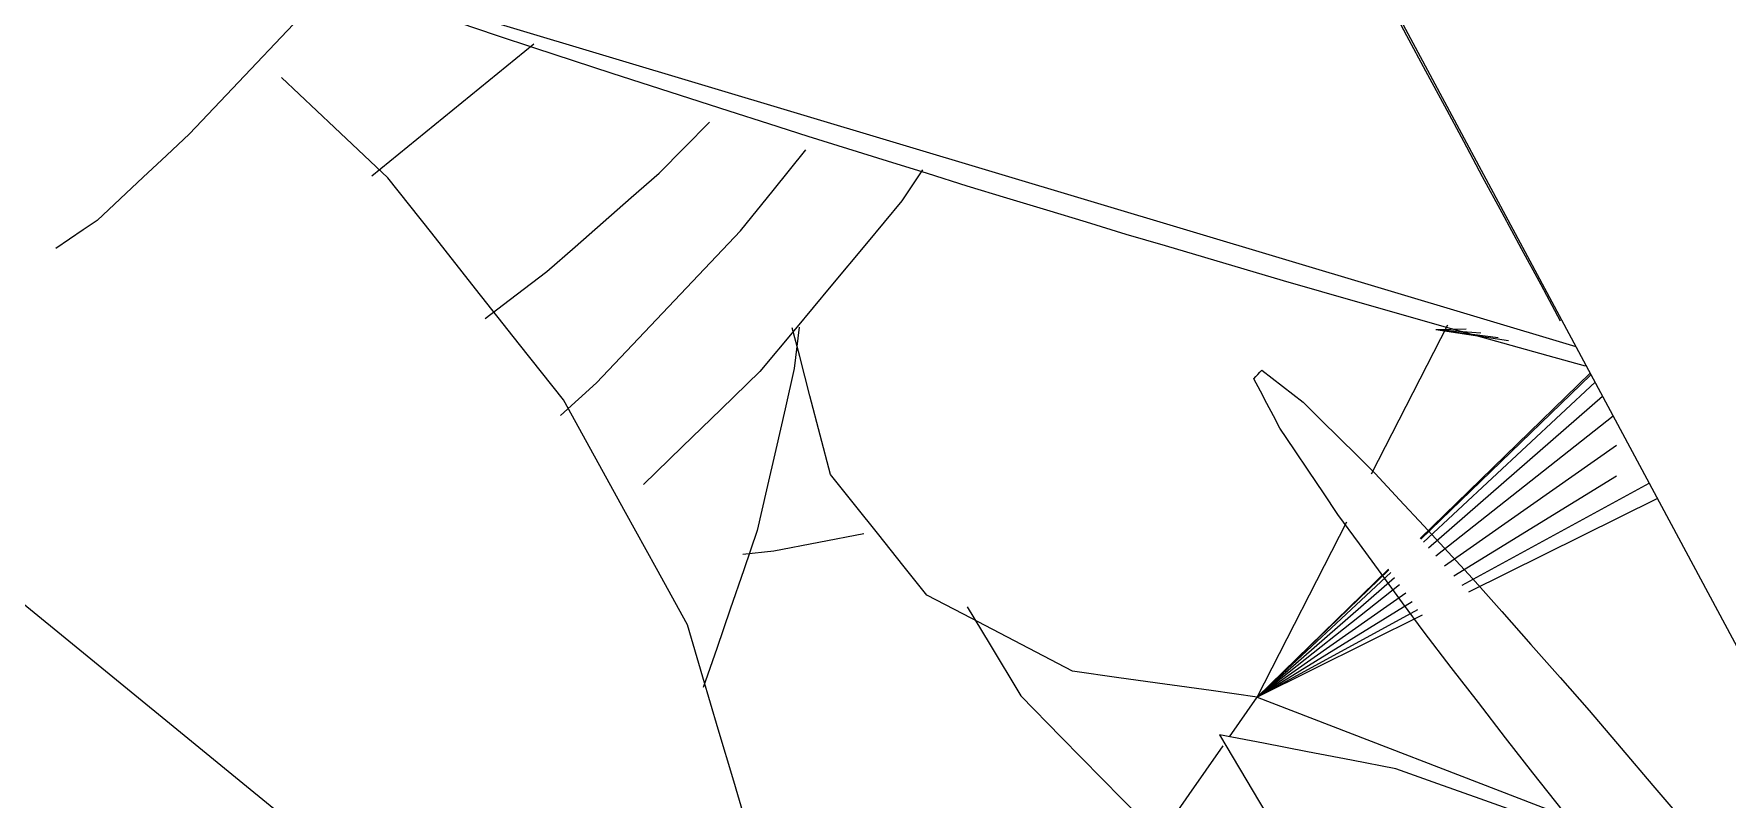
# Model space of a CAD drawing. Header units: metres. Extents: x 13.9 to 26.7, y -0.2 to 3.2.
# Drawn here: x 16.59057 to 16.63092, y 1.54788 to 1.56612 of the extents above; entities that cross this region are included whole.
import ezdxf

# ---------------------------------------------------------------- set-up
doc = ezdxf.new("R2010")
doc.units = ezdxf.units.M
doc.layers.add('Importações nas famílias', color=10, linetype='Continuous', lineweight=5)
doc.layers.add('Vegetação', color=7, linetype='Continuous', lineweight=5)

# ---------------------------------------------------------------- blocks, each defined once
blk = doc.blocks.new('Planta_pergolado_12200 - plantas pergolado_skp_Component_12-V138-Corte 1')
at = {"layer": 'Importações nas famílias'}
blk.add_line((16.562287, 1.279872), (16.594958, 1.270082), dxfattribs=at)
at = {"layer": 'Importações nas famílias', "flags": 128}
for points in [[(16.565675, 1.278697), (16.566563, 1.278398), (16.56745, 1.278099), (16.568338, 1.2778), (16.569225, 1.2775)], [(16.569225, 1.2775), (16.570143, 1.277199), (16.571061, 1.276898), (16.571979, 1.276596), (16.572897, 1.276295)], [(16.572897, 1.276295), (16.573836, 1.275995), (16.574774, 1.275694), (16.575713, 1.275394), (16.576651, 1.275094)], [(16.576651, 1.275094), (16.5776, 1.274798), (16.578548, 1.274503), (16.579497, 1.274207), (16.580445, 1.273911)], [(16.580445, 1.273911), (16.581393, 1.273623), (16.582341, 1.273335), (16.583289, 1.273048), (16.584236, 1.27276)], [(16.584236, 1.27276), (16.585173, 1.272483), (16.58611, 1.272206), (16.587047, 1.271929), (16.587984, 1.271652)], [(16.587984, 1.271652), (16.588899, 1.271389), (16.589814, 1.271127), (16.590729, 1.270864), (16.591645, 1.270601)], [(16.591645, 1.270601), (16.592528, 1.270355), (16.593412, 1.270109), (16.594295, 1.269864), (16.595179, 1.269618)]]:
    blk.add_lwpolyline(points, dxfattribs=at)
blk = doc.blocks.new('Planta_pergolado_12200 - plantas pergolado_skp_Component_12-V451-Corte 1')
at = {"layer": 'Importações nas famílias'}
for p, q in [((16.613572, 1.584296), (16.632592, 1.548835)), ((16.631185, 1.551433), (16.631654, 1.550567))]:
    blk.add_line(p, q, dxfattribs=at)
at = {"layer": 'Importações nas famílias', "flags": 128}
for points in [[(16.617611, 1.58355), (16.616601, 1.583737), (16.615592, 1.583923), (16.614582, 1.584109), (16.613572, 1.584296)], [(16.614052, 1.583384), (16.614292, 1.582928), (16.614532, 1.582473)], [(16.621427, 1.582217), (16.620473, 1.58255), (16.619519, 1.582884), (16.618565, 1.583217), (16.617611, 1.58355)], [(16.614532, 1.582473), (16.614813, 1.581941), (16.615094, 1.581409), (16.615376, 1.580877), (16.615657, 1.580346)], [(16.624932, 1.580327), (16.624056, 1.580799), (16.62318, 1.581272), (16.622303, 1.581744), (16.621427, 1.582217)], [(16.615657, 1.580346), (16.615977, 1.579744), (16.616297, 1.579142), (16.616617, 1.57854), (16.616936, 1.577938)], [(16.628043, 1.577924), (16.627265, 1.578525), (16.626487, 1.579126), (16.62571, 1.579726), (16.624932, 1.580327)], [(16.616936, 1.577938), (16.617291, 1.577273), (16.617646, 1.576608), (16.618, 1.575942), (16.618355, 1.575277)], [(16.630686, 1.575066), (16.630025, 1.575781), (16.629364, 1.576495), (16.628704, 1.57721), (16.628043, 1.577924)], [(16.618355, 1.575277), (16.61874, 1.574556), (16.619126, 1.573835), (16.619511, 1.573113), (16.619897, 1.572392)], [(16.632801, 1.571819), (16.632272, 1.572631), (16.631744, 1.573442), (16.631215, 1.574254), (16.630686, 1.575066)], [(16.619897, 1.572392), (16.620309, 1.571623), (16.620721, 1.570854), (16.621133, 1.570084), (16.621546, 1.569315)], [(16.634337, 1.568259), (16.633953, 1.569149), (16.633569, 1.570039), (16.633185, 1.570929), (16.632801, 1.571819)], [(16.621546, 1.569315), (16.62198, 1.568506), (16.622414, 1.567698), (16.622848, 1.566889), (16.623282, 1.56608)], [(16.635259, 1.56447), (16.635029, 1.565417), (16.634798, 1.566364), (16.634568, 1.567312), (16.634337, 1.568259)], [(16.623282, 1.56608), (16.623734, 1.565241), (16.624185, 1.564402), (16.624637, 1.563563), (16.625088, 1.562724)], [(16.635545, 1.56054), (16.635473, 1.561523), (16.635402, 1.562505), (16.635331, 1.563487), (16.635259, 1.56447)], [(16.625088, 1.562724), (16.625552, 1.561863), (16.626015, 1.561003), (16.626479, 1.560143), (16.626943, 1.559282)], [(16.635187, 1.556563), (16.635276, 1.557557), (16.635366, 1.558551), (16.635455, 1.559546), (16.635545, 1.56054)], [(16.634195, 1.55263), (16.634443, 1.553613), (16.634691, 1.554596), (16.634939, 1.55558), (16.635187, 1.556563)], [(16.632592, 1.548835), (16.632993, 1.549784), (16.633393, 1.550733), (16.633794, 1.551682), (16.634195, 1.55263)], [(16.631787, 1.550321), (16.632123, 1.549701), (16.632592, 1.548835)]]:
    blk.add_lwpolyline(points, dxfattribs=at)
blk = doc.blocks.new('Planta_pergolado_12200 - plantas pergolado_skp_Component_17-V452-Corte 1')
at = {"layer": 'Importações nas famílias'}
for q in [(16.624704, 1.559091), (16.625714, 1.558815), (16.625467, 1.558882), (16.625051, 1.558996)]:
    blk.add_line((16.623982, 1.559075), q, dxfattribs=at)
blk = doc.blocks.new('Planta_pergolado_12200 - plantas pergolado_skp_Component_16-V453-Corte 1')
for name, p in [('Planta_pergolado_12200 - plantas pergolado_skp_Component_17-V452-Corte 1', (0, 0)), ('Planta_pergolado_12200 - plantas pergolado_skp_Component_12-V451-Corte 1', (0, 0)), ('Planta_pergolado_12200 - plantas pergolado_skp_Component_12-V138-Corte 1', (0.032358, 0.28859))]:
    blk.add_blockref(name, p)
blk = doc.blocks.new('Planta_pergolado_12200 - plantas pergolado_skp_Component_12-V457-Corte 1')
at = {"layer": 'Importações nas famílias'}
for p, q in [((16.612023, 1.573665), (16.613968, 1.575251)), ((16.598622, 1.562736), (16.602482, 1.565884))]:
    blk.add_line(p, q, dxfattribs=at)
at = {"layer": 'Importações nas famílias', "flags": 128}
for points in [[(16.607736, 1.576282), (16.60691, 1.576173), (16.606085, 1.576065), (16.605259, 1.575956)], [(16.610939, 1.576081), (16.610138, 1.576131), (16.609337, 1.576181), (16.608537, 1.576232), (16.607736, 1.576282)], [(16.613968, 1.575251), (16.613211, 1.575459), (16.612453, 1.575666), (16.611696, 1.575874), (16.610939, 1.576081)], [(16.613479, 1.574005), (16.613724, 1.574628), (16.613968, 1.575251)], [(16.594708, 1.570914), (16.593976, 1.570233), (16.593244, 1.569551), (16.592512, 1.56887)], [(16.605473, 1.562803), (16.606069, 1.563411), (16.606665, 1.564019)], [(16.602795, 1.560456), (16.603464, 1.561043), (16.604134, 1.56163), (16.604803, 1.562217), (16.605473, 1.562803)], [(16.601323, 1.559338), (16.602059, 1.559897), (16.602795, 1.560456)]]:
    blk.add_lwpolyline(points, dxfattribs=at)
blk = doc.blocks.new('Planta_pergolado_12200 - plantas pergolado_skp_Component_16-V459-Corte 1')
blk.add_blockref('Planta_pergolado_12200 - plantas pergolado_skp_Component_12-V457-Corte 1', (0, 0))
blk = doc.blocks.new('Planta_pergolado_12200 - plantas pergolado_skp_Component_17-V505-Corte 1')
at = {"layer": 'Importações nas famílias'}
blk.add_line((16.605737, 1.539936), (16.569853, 1.569241), dxfattribs=at)
at = {"layer": 'Importações nas famílias', "flags": 128}
for points in [[(16.599001, 1.562692), (16.597735, 1.563886), (16.59647, 1.565081)], [(16.603188, 1.557396), (16.602142, 1.55872), (16.601095, 1.560044), (16.600048, 1.561368), (16.599001, 1.562692)], [(16.606144, 1.552035), (16.605405, 1.553376), (16.604666, 1.554716), (16.603927, 1.556056), (16.603188, 1.557396)], [(16.607615, 1.547067), (16.607247, 1.548309), (16.606879, 1.549551), (16.606512, 1.550793), (16.606144, 1.552035)]]:
    blk.add_lwpolyline(points, dxfattribs=at)
blk = doc.blocks.new('Planta_pergolado_12200 - plantas pergolado_skp_Component_16-V506-Corte 1')
blk.add_blockref('Planta_pergolado_12200 - plantas pergolado_skp_Component_17-V505-Corte 1', (0, 0))
blk = doc.blocks.new('Planta_pergolado_12200 - plantas pergolado_skp_-V514-Corte 1')
blk.add_blockref('Planta_pergolado_12200 - plantas pergolado_skp_Component_16-V506-Corte 1', (0, 0))
blk = doc.blocks.new('Planta_pergolado_12200 - plantas pergolado_skp_-3067431-Corte 1')
for name in ['Planta_pergolado_12200 - plantas pergolado_skp_-V514-Corte 1', 'Planta_pergolado_12200 - plantas pergolado_skp_Component_16-V459-Corte 1', 'Planta_pergolado_12200 - plantas pergolado_skp_Component_16-V453-Corte 1']:
    blk.add_blockref(name, (0, 0))
blk = doc.blocks.new('Planta_pergolado_12200 - plantas pergolado_skp_-3067432-Corte 1')
blk.add_blockref('Planta_pergolado_12200 - plantas pergolado_skp_-3067431-Corte 1', (0, 0))
blk = doc.blocks.new('Planta_pergolado_12200 - plantas pergolado_skp_Component_12-V812-Corte 1')
at = {"layer": 'Importações nas famílias'}
for p, q in [((16.618821, 1.549419), (16.628433, 1.533238)), ((16.642655, 1.528325), (16.642439, 1.529021))]:
    blk.add_line(p, q, dxfattribs=at)
at = {"layer": 'Importações nas famílias', "flags": 128}
for points in [[(16.623024, 1.548609), (16.621973, 1.548812), (16.620922, 1.549014), (16.619872, 1.549217), (16.618821, 1.549419)], [(16.627046, 1.547178), (16.62604, 1.547536), (16.625035, 1.547893), (16.624029, 1.548251), (16.623024, 1.548609)], [(16.630792, 1.545159), (16.629855, 1.545664), (16.628919, 1.546168), (16.627982, 1.546673), (16.627046, 1.547178)], [(16.643262, 1.524166), (16.643111, 1.525205), (16.642959, 1.526245), (16.642807, 1.527285), (16.642655, 1.528325)], [(16.643238, 1.522062), (16.64325, 1.523114), (16.643262, 1.524166)]]:
    blk.add_lwpolyline(points, dxfattribs=at)
blk = doc.blocks.new('Planta_pergolado_12200 - plantas pergolado_skp_Component_17-V814-Corte 1')
at = {"layer": 'Importações nas famílias', "flags": 128}
for points in [[(16.619644, 1.557899), (16.619691, 1.557951), (16.619739, 1.558004), (16.619786, 1.558056), (16.619834, 1.558109)], [(16.620262, 1.556724), (16.620108, 1.557018), (16.619953, 1.557311), (16.619799, 1.557605), (16.619644, 1.557899)], [(16.619834, 1.558109), (16.62008, 1.557917), (16.620326, 1.557724), (16.620573, 1.557532), (16.620819, 1.55734)], [(16.620819, 1.55734), (16.621247, 1.556917), (16.621676, 1.556493), (16.622104, 1.556069), (16.622532, 1.555646)], [(16.621647, 1.554665), (16.6213, 1.55518), (16.620954, 1.555695), (16.620608, 1.556209), (16.620262, 1.556724)], [(16.622532, 1.555646), (16.623113, 1.555019), (16.623695, 1.554393), (16.624276, 1.553767), (16.624857, 1.55314)], [(16.623703, 1.551863), (16.623189, 1.552563), (16.622675, 1.553264), (16.622161, 1.553965), (16.621647, 1.554665)], [(16.624857, 1.55314), (16.625551, 1.552354), (16.626246, 1.551568), (16.62694, 1.550781), (16.627634, 1.549995)], [(16.62629, 1.548507), (16.625643, 1.549346), (16.624996, 1.550185), (16.624349, 1.551024), (16.623703, 1.551863)], [(16.627634, 1.549995), (16.628395, 1.549102), (16.629155, 1.548209), (16.629915, 1.547317), (16.630675, 1.546424)], [(16.627743, 1.546691), (16.627026, 1.547587), (16.62629, 1.548507)]]:
    blk.add_lwpolyline(points, dxfattribs=at)
blk = doc.blocks.new('Planta_pergolado_12200 - plantas pergolado_skp_Component_16-V815-Corte 1')
for name in ['Planta_pergolado_12200 - plantas pergolado_skp_Component_17-V814-Corte 1', 'Planta_pergolado_12200 - plantas pergolado_skp_Component_12-V812-Corte 1']:
    blk.add_blockref(name, (0, 0))
blk = doc.blocks.new('Planta_pergolado_12200 - plantas pergolado_skp_-3067440-Corte 1')
blk.add_blockref('Planta_pergolado_12200 - plantas pergolado_skp_Component_16-V815-Corte 1', (0, 0))
blk = doc.blocks.new('Planta_pergolado_12200 - plantas pergolado_skp_-3067443-Corte 1')
blk.add_blockref('Planta_pergolado_12200 - plantas pergolado_skp_-3067440-Corte 1', (0, 0))
blk = doc.blocks.new('Planta_pergolado_12200 - plantas pergolado_skp_Component_17-V1148-Corte 1')
at = {"layer": 'Importações nas famílias', "flags": 128}
for points in [[(16.59719, 1.56681), (16.596462, 1.566042), (16.595734, 1.565275), (16.595005, 1.564507), (16.594277, 1.56374)], [(16.594277, 1.56374), (16.593726, 1.563223), (16.593174, 1.562705), (16.592623, 1.562188), (16.592071, 1.561671)], [(16.592071, 1.561671), (16.591744, 1.561448), (16.591416, 1.561225), (16.591089, 1.561002)]]:
    blk.add_lwpolyline(points, dxfattribs=at)
blk = doc.blocks.new('Planta_pergolado_12200 - plantas pergolado_skp_Component_16-V1149-Corte 1')
blk.add_blockref('Planta_pergolado_12200 - plantas pergolado_skp_Component_17-V1148-Corte 1', (0, 0))
blk = doc.blocks.new('Planta_pergolado_12200 - plantas pergolado_skp_-V1263-Corte 1')
blk.add_blockref('Planta_pergolado_12200 - plantas pergolado_skp_Component_16-V1149-Corte 1', (0, 0))
blk = doc.blocks.new('Planta_pergolado_12200 - plantas pergolado_skp_Component_12-V1332-Corte 1')
at = {"layer": 'Importações nas famílias'}
blk.add_line((16.608809, 1.559131), (16.60869, 1.558147), dxfattribs=at)
at = {"layer": 'Importações nas famílias', "flags": 128}
for points in [[(16.606973, 1.577527), (16.607214, 1.576749), (16.607411, 1.576112)], [(16.60869, 1.558147), (16.608469, 1.557182), (16.608248, 1.556216), (16.608027, 1.555251), (16.607806, 1.554285)], [(16.607806, 1.554285), (16.607484, 1.553349), (16.607163, 1.552413), (16.606842, 1.551477), (16.60652, 1.550541)]]:
    blk.add_lwpolyline(points, dxfattribs=at)
blk = doc.blocks.new('Planta_pergolado_12200 - plantas pergolado_skp_Component_16-V1337-Corte 1')
blk.add_blockref('Planta_pergolado_12200 - plantas pergolado_skp_Component_12-V1332-Corte 1', (0, 0))
blk = doc.blocks.new('Planta_pergolado_12200 - plantas pergolado_skp_Component_12-V1360-Corte 1')
at = {"layer": 'Importações nas famílias'}
for p, q in [((16.61957, 1.588789), (16.621202, 1.590976)), ((16.613269, 1.580344), (16.61471, 1.582275)), ((16.616807, 1.57587), (16.617238, 1.576792)), ((16.618262, 1.575061), (16.617966, 1.57433)), ((16.611748, 1.562882), (16.611254, 1.562144)), ((16.603116, 1.557029), (16.603976, 1.557806))]:
    blk.add_line(p, q, dxfattribs=at)
at = {"layer": 'Importações nas famílias', "flags": 128}
for points in [[(16.620848, 1.588803), (16.621025, 1.58989), (16.621202, 1.590976)], [(16.621202, 1.590976), (16.621153, 1.589786), (16.621104, 1.588596)], [(16.607405, 1.561425), (16.608186, 1.56239), (16.608967, 1.563355)], [(16.611254, 1.562144), (16.610409, 1.561126), (16.609563, 1.560107), (16.608717, 1.559089), (16.607871, 1.558071)], [(16.603976, 1.557806), (16.604834, 1.558711), (16.605691, 1.559615), (16.606548, 1.56052), (16.607405, 1.561425)], [(16.607871, 1.558071), (16.606946, 1.557174), (16.606021, 1.556278), (16.605096, 1.555381)]]:
    blk.add_lwpolyline(points, dxfattribs=at)
blk = doc.blocks.new('Planta_pergolado_12200 - plantas pergolado_skp_Component_17-V1362-Corte 1')
at = {"layer": 'Importações nas famílias'}
for p, q in [((16.622447, 1.555638), (16.624262, 1.559183)), ((16.623604, 1.554094), (16.627656, 1.558038)), ((16.623619, 1.554078), (16.627677, 1.557998)), ((16.623684, 1.554006), (16.627775, 1.557817)), ((16.623805, 1.553871), (16.627953, 1.557484)), ((16.623979, 1.553679), (16.628203, 1.557017)), ((16.62419, 1.553446), (16.628285, 1.556316)), ((16.62441, 1.553202), (16.628285, 1.555588)), ((16.624609, 1.552982), (16.629064, 1.555413)), ((16.62926, 1.555046), (16.62476, 1.552814)), ((16.619723, 1.550316), (16.621861, 1.554492)), ((16.619723, 1.550316), (16.622851, 1.553361)), ((16.619723, 1.550316), (16.622861, 1.553347)), ((16.619723, 1.550316), (16.622908, 1.553283)), ((16.619723, 1.550316), (16.622995, 1.553165)), ((16.619723, 1.550316), (16.623117, 1.552998)), ((16.619723, 1.550316), (16.623264, 1.552797)), ((16.619723, 1.550316), (16.623417, 1.55259)), ((16.619723, 1.550316), (16.623552, 1.552405)), ((16.623654, 1.552266), (16.619723, 1.550316)), ((16.619064, 1.549372), (16.619723, 1.550316)), ((16.619723, 1.550316), (16.62721, 1.54742))]:
    blk.add_line(p, q, dxfattribs=at)
at = {"layer": 'Importações nas famílias', "flags": 128}
for points in [[(16.609551, 1.55562), (16.609307, 1.556558), (16.609062, 1.557496), (16.608818, 1.558433), (16.608642, 1.559112)], [(16.611852, 1.552742), (16.611277, 1.553462), (16.610701, 1.554181), (16.610126, 1.554901), (16.609551, 1.55562)], [(16.615322, 1.550933), (16.614454, 1.551385), (16.613587, 1.551837), (16.612719, 1.55229), (16.611852, 1.552742)], [(16.619723, 1.550316), (16.618623, 1.55047), (16.617522, 1.550624), (16.616422, 1.550778), (16.615322, 1.550933)], [(16.616476, 1.545667), (16.617288, 1.546829), (16.618099, 1.547991), (16.618911, 1.549153)]]:
    blk.add_lwpolyline(points, dxfattribs=at)
blk = doc.blocks.new('Planta_pergolado_12200 - plantas pergolado_skp_Component_16-V1363-Corte 1')
for name in ['Planta_pergolado_12200 - plantas pergolado_skp_Component_17-V1362-Corte 1', 'Planta_pergolado_12200 - plantas pergolado_skp_Component_12-V1360-Corte 1']:
    blk.add_blockref(name, (0, 0))
blk = doc.blocks.new('Planta_pergolado_12200 - plantas pergolado_skp_-V1377-Corte 1')
blk.add_blockref('Planta_pergolado_12200 - plantas pergolado_skp_Component_16-V1363-Corte 1', (0, 0))
blk = doc.blocks.new('Planta_pergolado_12200 - plantas pergolado_skp_-V1378-Corte 1')
for name in ['Planta_pergolado_12200 - plantas pergolado_skp_-V1377-Corte 1', 'Planta_pergolado_12200 - plantas pergolado_skp_Component_16-V1337-Corte 1']:
    blk.add_blockref(name, (0, 0))
blk = doc.blocks.new('Planta_pergolado_12200 - plantas pergolado_skp_Component_17-V1446-Corte 1')
at = {"layer": 'Importações nas famílias', "flags": 128}
for points in [[(16.612809, 1.552469), (16.613332, 1.551599), (16.614085, 1.550347)], [(16.614085, 1.550347), (16.615052, 1.549361), (16.616019, 1.548375), (16.616985, 1.547389)]]:
    blk.add_lwpolyline(points, dxfattribs=at)
blk = doc.blocks.new('Planta_pergolado_12200 - plantas pergolado_skp_Component_16-V1447-Corte 1')
blk.add_blockref('Planta_pergolado_12200 - plantas pergolado_skp_Component_17-V1446-Corte 1', (0, 0))
blk = doc.blocks.new('Planta_pergolado_12200 - plantas pergolado_skp_Component_12-V1125-Corte 1')
at = {"layer": 'Importações nas famílias'}
blk.add_line((16.608199, 2.164403), (16.607461, 2.164326), dxfattribs=at)
at = {"layer": 'Importações nas famílias', "flags": 128}
blk.add_lwpolyline([(16.610347, 2.164816), (16.609273, 2.16461), (16.608199, 2.164403)], dxfattribs=at)
blk = doc.blocks.new('Planta_pergolado_12200 - plantas pergolado_skp_Component_16-V1466-Corte 1')
blk.add_blockref('Planta_pergolado_12200 - plantas pergolado_skp_Component_12-V1125-Corte 1', (0, -0.610611))
blk = doc.blocks.new('Planta_pergolado_12200 - plantas pergolado_skp_-V1467-Corte 1')
for name in ['Planta_pergolado_12200 - plantas pergolado_skp_Component_16-V1447-Corte 1', 'Planta_pergolado_12200 - plantas pergolado_skp_Component_16-V1466-Corte 1']:
    blk.add_blockref(name, (0, 0))
blk = doc.blocks.new('Planta_pergolado_12200 - plantas pergolado_skp_-V1468-Corte 1')
blk.add_blockref('Planta_pergolado_12200 - plantas pergolado_skp_-V1467-Corte 1', (0, 0))
blk = doc.blocks.new('Planta_pergolado_12200 - plantas pergolado_skp_-3067454-Corte 1')
for name in ['Planta_pergolado_12200 - plantas pergolado_skp_-V1263-Corte 1', 'Planta_pergolado_12200 - plantas pergolado_skp_-V1378-Corte 1', 'Planta_pergolado_12200 - plantas pergolado_skp_-V1468-Corte 1']:
    blk.add_blockref(name, (0, 0))
blk = doc.blocks.new('Planta_pergolado_12200 - Planta_pergolado_12200-3067476-Corte 1')
for name in ['Planta_pergolado_12200 - plantas pergolado_skp_-3067454-Corte 1', 'Planta_pergolado_12200 - plantas pergolado_skp_-3067443-Corte 1', 'Planta_pergolado_12200 - plantas pergolado_skp_-3067432-Corte 1']:
    blk.add_blockref(name, (0, 0))

msp = doc.modelspace()

# ---------------------------------------------------------------- block references
at = {"layer": 'Vegetação', "color": 10}
msp.add_blockref('Planta_pergolado_12200 - Planta_pergolado_12200-3067476-Corte 1', (0, 0), dxfattribs=at)

doc.saveas('drawing.dxf')
